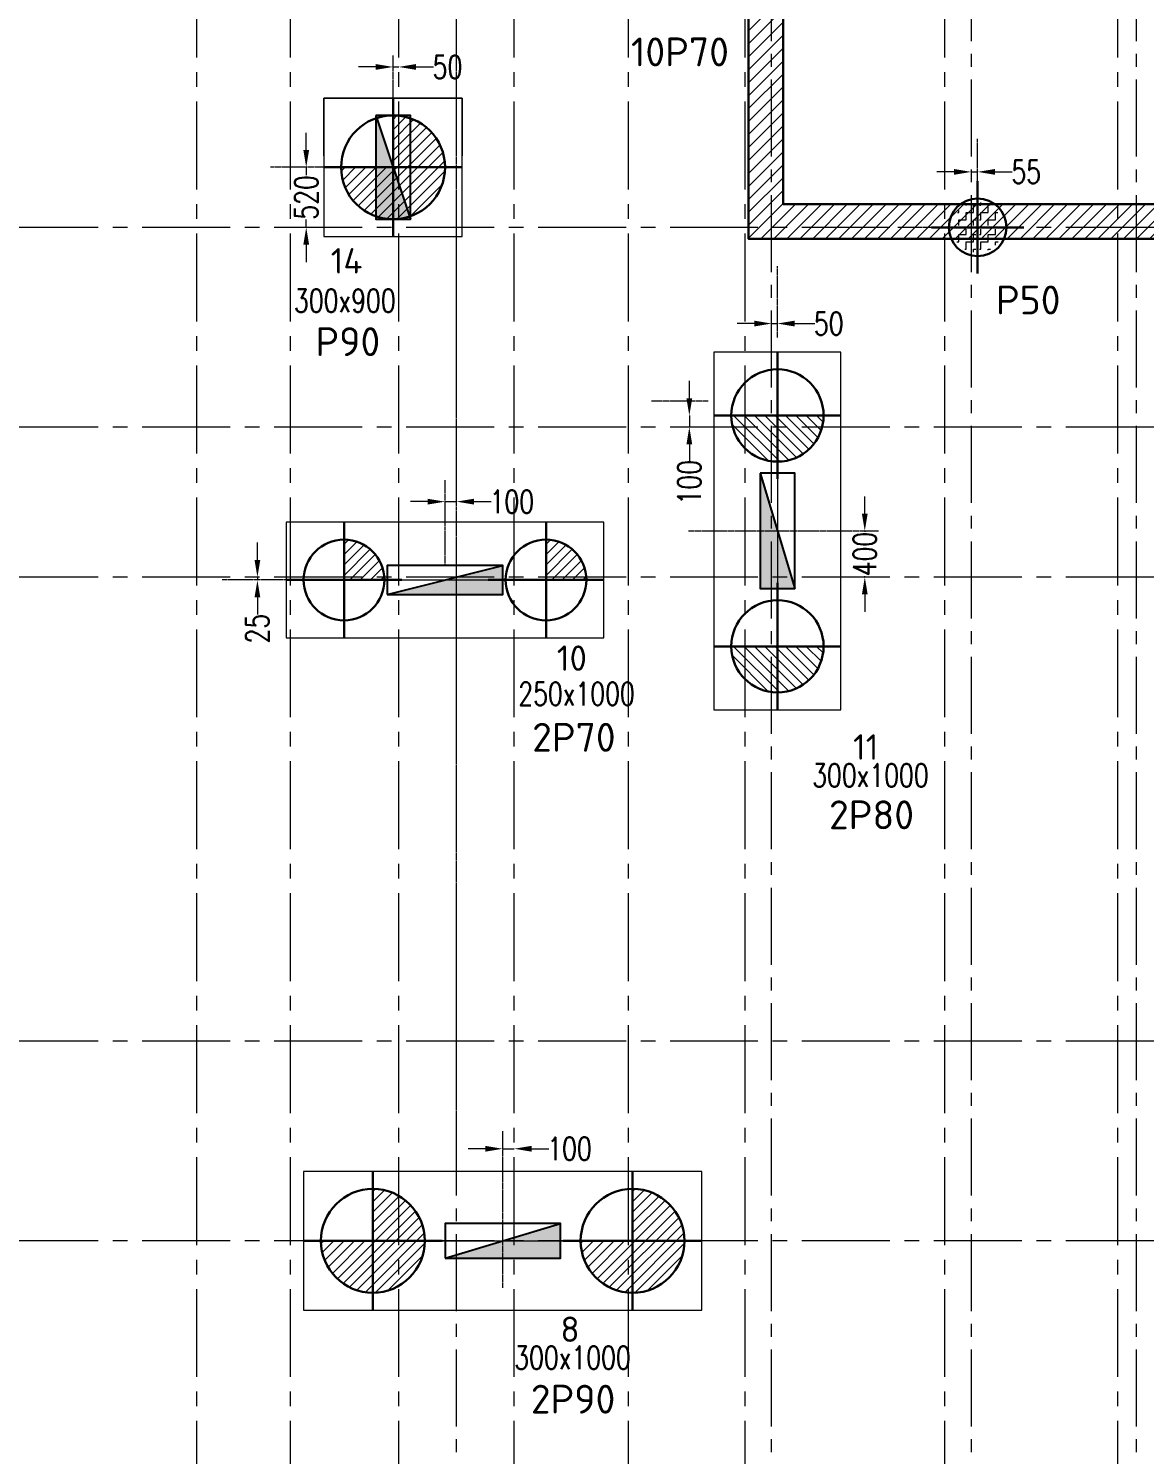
# Model space of a CAD drawing. Header units: millimetres. Extents: x -545754 to 527377, y 134623 to 1871324.
# Drawn here: x 459363 to 469031, y 225968 to 238321 of the extents above; entities that cross this region are included whole.
import ezdxf
from ezdxf.enums import TextEntityAlignment as Align

# ---------------------------------------------------------------- set-up
doc = ezdxf.new("R2010")
doc.units = ezdxf.units.MM
doc.header["$PDMODE"] = 35
doc.linetypes.add('CENTER2', pattern=[28.575, 19.05, -3.175, 3.175, -3.175])
doc.layers.get('Defpoints').update_dxf_attribs({"color": 252})
for name, color, linetype, lineweight in [('Geo Col Hatch', 66, 'Continuous', 5), ('Geo Col Size', 7, 'Continuous', 13), ('Geo Column', 10, 'Continuous', 25), ('Geo pile', 2, 'Continuous', 30), ('Geo pile c-c L', 154, 'Continuous', 0), ('Geo Pile Hatch', 54, 'Continuous', 13), ('Geo Pilecap-L', 154, 'Continuous', 0), ('Geo-COLUMN-NO', 7, 'Continuous', 30), ('Geo-DIM-GRID', 144, 'CENTER2', 15), ('Geo-GRID', 8, 'CENTER2', 13), ('Geo-GRID-SHIFT', 172, 'CENTER2', 13), ('Geo-Hatch-color', 253, 'Continuous', 0), ('Geo-pile', 2, 'Continuous', 30), ('Geo-Pile Hatch', 54, 'Continuous', 13), ('Geo-Retaining-W-L', 10, 'Continuous', 30)]:
    doc.layers.add(name, color=color, linetype=linetype, lineweight=lineweight)
doc.layers.add('Geo Pile Txt', color=7, linetype='Continuous')
doc.layers.add('Geo-Pile Txt', color=7, linetype='Continuous')
doc.styles.add('Geo T TIMES NEW ROMAN', font='times.ttf')
doc.styles.add('ISCOPEUR', font='isocpeur.ttf')
doc.styles.add('simplex', font='simplex.shx', dxfattribs={"width": 0.75})
doc.dimstyles.new('Geo1-100 Dim 100', dxfattribs={"dimtxt": 300, "dimasz": 150, "dimexe": 0.11, "dimexo": 0.2, "dimgap": 0.1, "dimtad": 0, "dimdec": 0, "dimdsep": 46, "dimtxsty": 'simplex', "dimcen": 5, "dimdle": 11, "dimclrd": 8, "dimclre": 251, "dimclrt": 142, "dimadec": 0, "dimazin": 0, "dimtfac": 1, "dimtdec": 0, "dimtmove": 0, "dimatfit": 3, "dimfxl": 1, "dimlwd": 15, "dimlwe": 9, "dimarcsym": 0})
doc.dimstyles.new('Geo1-50 @ BEAM-NAME', dxfattribs={"dimtxt": 150, "dimasz": 130, "dimexe": 0.11, "dimexo": 0.2, "dimgap": 0.1, "dimtad": 0, "dimdec": 0, "dimdsep": 46, "dimtxsty": 'simplex', "dimcen": 5, "dimdle": 11, "dimse1": 1, "dimse2": 1, "dimclrd": 256, "dimclre": 251, "dimclrt": 7, "dimadec": 0, "dimazin": 0, "dimtfac": 1, "dimtdec": 0, "dimtmove": 0, "dimatfit": 3, "dimfxl": 1, "dimlwd": 15, "dimlwe": 9, "dimarcsym": 0})
pattern_1 = [(0, (0, 0), (63.5, 63.5), [63.5, -63.5]), (90, (63.5, 0), (-63.5, 63.5), [63.5, -63.5])]

# ---------------------------------------------------------------- blocks, each defined once
blk = doc.blocks.new('*U22')
at = {"layer": 'Geo Col Hatch'}
h = blk.add_hatch(color=256, dxfattribs=at)
h.dxf.hatch_style = 1
h.paths.add_polyline_path([(-150, -450), (150, -450), (-150, 450)])
at = {"layer": 'Geo Column'}
blk.add_line((-150, 450), (150, -450), dxfattribs=at)
blk.add_lwpolyline([(-150, 450), (-150, -450), (150, -450), (150, 450)], close=True, dxfattribs=at)
at = {"layer": 'Geo Col Size', "color": 1, "style": 'simplex', "width": 0.75, "flags": 1}
blk.add_attdef('300X900', (278, -519), '', height=200, dxfattribs=at)
blk = doc.blocks.new('*U8')
at = {"layer": 'Geo Col Hatch'}
h = blk.add_hatch(color=256, dxfattribs=at)
h.dxf.hatch_style = 1
h.paths.add_polyline_path([(-500, -125), (500, -125), (500, 125)])
at = {"layer": 'Geo Column'}
blk.add_line((-500, -125), (500, 125), dxfattribs=at)
blk.add_lwpolyline([(-500, -125), (500, -125), (500, 125), (-500, 125)], close=True, dxfattribs=at)
at = {"layer": 'Geo Col Size', "color": 1, "style": 'simplex', "width": 0.75, "flags": 1}
blk.add_attdef('250X1000', (778, -469), '', height=200, dxfattribs=at)
blk = doc.blocks.new('*U159')
at = {"layer": 'Geo Col Hatch'}
h = blk.add_hatch(color=256, dxfattribs=at)
h.dxf.hatch_style = 1
h.paths.add_polyline_path([(-150, -500), (150, -500), (-150, 500)])
at = {"layer": 'Geo Column'}
blk.add_line((-150, 500), (150, -500), dxfattribs=at)
blk.add_lwpolyline([(-150, 500), (-150, -500), (150, -500), (150, 500)], close=True, dxfattribs=at)
at = {"layer": 'Geo Col Size', "color": 1, "style": 'simplex', "width": 0.75, "flags": 1}
blk.add_attdef('300X1000', (503, -579), '', height=200, dxfattribs=at)
blk = doc.blocks.new('*U158')
at = {"layer": 'Geo Col Hatch'}
h = blk.add_hatch(color=256, dxfattribs=at)
h.dxf.hatch_style = 1
h.paths.add_polyline_path([(500, -150), (500, 150), (-500, -150)])
at = {"layer": 'Geo Column'}
blk.add_line((-500, -150), (500, 150), dxfattribs=at)
blk.add_lwpolyline([(-500, -150), (500, -150), (500, 150), (-500, 150)], close=True, dxfattribs=at)
at = {"layer": 'Geo Col Size', "color": 1, "style": 'simplex', "width": 0.75, "flags": 1}
blk.add_attdef('300X1000', (503, -579), '', height=200, dxfattribs=at)
blk = doc.blocks.new('A$C4bcebf93')
ref = blk.add_blockref('*U8', (-2730, -5255))
ref.add_attrib('250X1000', '250x1000', (-2095, -6341), dxfattribs={"layer": 'Geo Col Size', "height": 200, "style": 'simplex', "width": 0.75})
at = {"layer": 'Geo Column'}
ref = blk.add_blockref('*U22', (-3180, -1680), dxfattribs=at)
ref.add_attrib('300X900', '300x900', (-4038, -2936), dxfattribs={"layer": 'Geo Col Size', "height": 200, "style": 'simplex', "width": 0.75})
ref = blk.add_blockref('*U159', (150, -4830), dxfattribs=at)
ref.add_attrib('300X1000', '300x1000', (451, -7047), dxfattribs={"layer": 'Geo Col Size', "height": 200, "style": 'simplex', "width": 0.75})
ref = blk.add_blockref('*U158', (-2230, -10980), dxfattribs=at)
ref.add_attrib('300X1000', '300x1000', (-2130, -12092), dxfattribs={"layer": 'Geo Col Size', "height": 200, "style": 'simplex', "width": 0.75})
at = {"layer": 'Geo-COLUMN-NO', "style": 'ISCOPEUR'}
for s, p in [('14', (-3720, -2600)), ('10', (-1761, -6042)), ('11', (805, -6812)), ('8', (-1730, -11856))]:
    blk.add_text(s, height=220, dxfattribs=at).set_placement(p)
blk = doc.blocks.new('*U51')
at = {"layer": 'Geo Pile Hatch'}
h = blk.add_hatch(dxfattribs=at)
h.set_pattern_fill('ANSI31', color=256, scale=20)
h.set_pattern_definition([(45, (-165255.98, 30009.62), (-44.90128, 44.90128), [])])
edge = h.paths.add_edge_path()
edge.add_arc((-875, 0), 350, 0, 90)
edge.add_line((-875, 350), (-875, 0))
edge.add_line((-875, 0), (-525, 0))
h = blk.add_hatch(dxfattribs=at)
h.set_pattern_fill('ANSI31', color=256, scale=20)
h.set_pattern_definition([(45, (-163505.98, 30009.62), (-44.90128, 44.90128), [])])
edge = h.paths.add_edge_path()
edge.add_arc((875, 0), 350, 0, 90)
edge.add_line((875, 350), (875, 0))
edge.add_line((875, 0), (1225, 0))
at = {"layer": 'Geo pile'}
for p, q in [((-875, 500), (-875, -500)), ((875, 500), (875, -500)), ((-1375, 0), (-375, 0)), ((375, 0), (1375, 0))]:
    blk.add_line(p, q, dxfattribs=at)
for centre in [(-875, 0), (875, 0)]:
    blk.add_circle(centre, 350, dxfattribs=at)
at = {"layer": 'Geo pile c-c L'}
blk.add_line((-875, 0), (875, 0), dxfattribs=at)
at = {"layer": 'Geo Pilecap-L', "ltscale": 25}
blk.add_lwpolyline([(1375, 500), (-1375, 500), (-1375, -500), (1375, -500)], close=True, dxfattribs=at)
at = {"layer": 'Geo Pile Txt', "color": 7, "style": 'Geo T TIMES NEW ROMAN'}
blk.add_attdef('2P70', (1536, -450), '', height=250, dxfattribs=at)
blk = doc.blocks.new('*U55')
at = {"layer": 'Geo Pile Hatch'}
h = blk.add_hatch(dxfattribs=at)
h.set_pattern_fill('ANSI31', color=256, scale=20)
h.set_pattern_definition([(45, (-164380.98, 30009.62), (-44.90128, 44.90128), [])])
edge = h.paths.add_edge_path()
edge.add_line((0, 450), (0, 0))
edge.add_line((0, 0), (450, 0))
edge.add_arc((0, 0), 450, 0, 90)
edge = h.paths.add_edge_path()
edge.add_line((450, 0), (0, 0))
edge.add_line((0, 0), (-450, 0))
edge.add_arc((0, 0), 450, 180, 270)
edge.add_arc((-1, 1), 451, 270.1029, 359.8971)
at = {"layer": 'Geo pile'}
for p, q in [((0, 600), (0, -600)), ((-600, 0), (600, 0))]:
    blk.add_line(p, q, dxfattribs=at)
blk.add_circle((0, 0), 450, dxfattribs=at)
at = {"layer": 'Geo Pilecap-L', "color": 156, "linetype": 'Continuous', "lineweight": 0, "ltscale": 25}
for p, q in [((0, -600), (0, 600)), ((-600, 0), (600, 0))]:
    blk.add_line(p, q, dxfattribs=at)
at = {"layer": 'Geo Pilecap-L', "ltscale": 25}
blk.add_lwpolyline([(-600, -600), (600, -600), (600, 600), (-600, 600)], close=True, dxfattribs=at)
at = {"layer": 'Geo Pilecap-L', "lineweight": 18}
for points in [[(-600, 100), (-600, 600), (600, 600), (600, 100)], [(-600, -100), (-600, -600), (600, -600), (600, -100)]]:
    blk.add_lwpolyline(points, dxfattribs=at)
at = {"layer": 'Geo Pile Txt', "color": 7, "style": 'Geo T TIMES NEW ROMAN'}
blk.add_attdef('P90', (520, -450), '', height=250, dxfattribs=at)
blk = doc.blocks.new('*U25')
at = {"layer": 'Geo-Pile Hatch'}
h = blk.add_hatch(dxfattribs=at)
h.set_pattern_fill('ZIGZAG', color=256, scale=20)
h.set_pattern_definition(pattern_1)
edge = h.paths.add_edge_path()
edge.add_line((-218, 16), (-16, 16))
edge.add_line((-16, 16), (-16, 218))
edge.add_arc((0, 0), 218, 94.1485, 175.8515)
h = blk.add_hatch(dxfattribs=at)
h.set_pattern_fill('ZIGZAG', color=256, scale=20)
h.set_pattern_definition(pattern_1)
edge = h.paths.add_edge_path()
edge.add_line((16, 16), (218, 16))
edge.add_arc((0, 0), 218, 4.1485, 85.8515)
edge.add_line((16, 218), (16, 16))
h = blk.add_hatch(dxfattribs=at)
h.set_pattern_fill('ZIGZAG', color=256, scale=20)
h.set_pattern_definition(pattern_1)
edge = h.paths.add_edge_path()
edge.add_line((-16, -16), (-218, -16))
edge.add_arc((0, 0), 218, 184.1485, 265.8515)
edge.add_line((-16, -218), (-16, -16))
h = blk.add_hatch(dxfattribs=at)
h.set_pattern_fill('ZIGZAG', color=256, scale=20)
h.set_pattern_definition(pattern_1)
edge = h.paths.add_edge_path()
edge.add_line((218, -16), (16, -16))
edge.add_line((16, -16), (16, -218))
edge.add_arc((0, 0), 218, 274.1485, 355.8515)
at = {"layer": 'Geo-pile'}
for p, q in [((0, 400), (0, -400)), ((-400, 0), (400, 0))]:
    blk.add_line(p, q, dxfattribs=at)
blk.add_circle((0, 0), 250, dxfattribs=at)
at = {"layer": 'Geo-Pile Txt', "color": 7, "style": 'Geo T TIMES NEW ROMAN'}
blk.add_attdef('P50', (303, -450), '', height=250, dxfattribs=at)
blk = doc.blocks.new('*U54')
at = {"layer": 'Geo Pile Hatch'}
h = blk.add_hatch(dxfattribs=at)
h.set_pattern_fill('ANSI31', color=256, scale=20)
h.set_pattern_definition([(45, (-165505.98, 30009.62), (-44.90128, 44.90128), [])])
edge = h.paths.add_edge_path()
edge.add_line((-1125, 450), (-1125, 0))
edge.add_line((-1125, 0), (-675, 0))
edge.add_arc((-1125, 0), 450, 0, 90)
edge = h.paths.add_edge_path()
edge.add_line((-675, 0), (-1125, 0))
edge.add_line((-1125, 0), (-1575, 0))
edge.add_arc((-1125, 0), 450, 180, 270)
edge.add_arc((-1126, 1), 451, 270.1029, 359.8971)
h = blk.add_hatch(dxfattribs=at)
h.set_pattern_fill('ANSI31', color=256, scale=20)
h.set_pattern_definition([(45, (-163255.98, 30009.62), (-44.90128, 44.90128), [])])
edge = h.paths.add_edge_path()
edge.add_line((1125, 450), (1125, 0))
edge.add_line((1125, 0), (1575, 0))
edge.add_arc((1125, 0), 450, 0, 90)
edge = h.paths.add_edge_path()
edge.add_line((1575, 0), (1125, 0))
edge.add_line((1125, 0), (675, 0))
edge.add_arc((1125, 0), 450, 180, 270)
edge.add_arc((1124, 1), 451, 270.1029, 359.8971)
at = {"layer": 'Geo pile'}
for p, q in [((-1125, 600), (-1125, -600)), ((1125, 600), (1125, -600)), ((-1725, 0), (-525, 0)), ((525, 0), (1725, 0))]:
    blk.add_line(p, q, dxfattribs=at)
for centre in [(-1125, 0), (1125, 0)]:
    blk.add_circle(centre, 450, dxfattribs=at)
at = {"layer": 'Geo pile c-c L'}
blk.add_line((-1125, 0), (1125, 0), dxfattribs=at)
at = {"layer": 'Geo Pilecap-L', "ltscale": 25}
blk.add_lwpolyline([(-1725, -600), (1725, -600), (1725, 600), (-1725, 600)], close=True, dxfattribs=at)
at = {"layer": 'Geo Pile Txt', "color": 7, "style": 'Geo T TIMES NEW ROMAN'}
blk.add_attdef('2P90', (1941, -450), '', height=250, dxfattribs=at)
blk = doc.blocks.new('*D68')
at = {"layer": 'Defpoints', "color": 0, "transparency": 16777216}
for p in [(463571, 228616), (463471, 228220), (463571, 228220)]:
    blk.add_point(p, dxfattribs=at)
at = {"layer": 'Geo-GRID-SHIFT', "linetype": 'Continuous', "lineweight": 15, "transparency": 16777216}
for p, q in [((463321, 228616), (463171, 228616)), ((463471, 228616), (463571, 228616)), ((463721, 228616), (463871, 228616))]:
    blk.add_line(p, q, dxfattribs=at)
at = {"layer": 'Geo-GRID-SHIFT', "transparency": 16777216}
for points in [[(463321, 228641), (463321, 228591), (463471, 228616)], [(463721, 228641), (463721, 228591), (463571, 228616)]]:
    blk.add_solid(points, dxfattribs=at)
at = {"layer": 'Geo-GRID-SHIFT', "transparency": 16777216, "insert": (464050, 228616), "char_height": 200, "attachment_point": 5, "style": 'simplex'}
blk.add_mtext('100', dxfattribs=at)
blk = doc.blocks.new('*D69')
at = {"layer": 'Defpoints', "color": 0, "transparency": 16777216}
for p in [(463071, 234222), (462971, 233920), (463071, 233920)]:
    blk.add_point(p, dxfattribs=at)
at = {"layer": 'Geo-GRID-SHIFT', "linetype": 'Continuous', "lineweight": 15, "transparency": 16777216}
for p, q in [((462821, 234222), (462671, 234222)), ((462971, 234222), (463071, 234222)), ((463221, 234222), (463371, 234222))]:
    blk.add_line(p, q, dxfattribs=at)
at = {"layer": 'Geo-GRID-SHIFT', "transparency": 16777216}
for points in [[(462821, 234247), (462821, 234197), (462971, 234222)], [(463221, 234247), (463221, 234197), (463071, 234222)]]:
    blk.add_solid(points, dxfattribs=at)
at = {"layer": 'Geo-GRID-SHIFT', "transparency": 16777216, "insert": (463550, 234222), "char_height": 200, "attachment_point": 5, "style": 'simplex'}
blk.add_mtext('100', dxfattribs=at)
blk = doc.blocks.new('*D70')
at = {"layer": 'Defpoints', "color": 0, "transparency": 16777216}
for p in [(461346, 233543), (462364, 233568), (462364, 233543)]:
    blk.add_point(p, dxfattribs=at)
at = {"layer": 'Geo-GRID-SHIFT', "linetype": 'Continuous', "lineweight": 15, "transparency": 16777216}
for p, q in [((461346, 233718), (461346, 233868)), ((461346, 233568), (461346, 233543)), ((461346, 233393), (461346, 233243))]:
    blk.add_line(p, q, dxfattribs=at)
at = {"layer": 'Geo-GRID-SHIFT', "transparency": 16777216}
for points in [[(461321, 233718), (461371, 233718), (461346, 233568)], [(461321, 233393), (461371, 233393), (461346, 233543)]]:
    blk.add_solid(points, dxfattribs=at)
at = {"layer": 'Geo-GRID-SHIFT', "transparency": 16777216, "insert": (461346, 233122), "char_height": 200, "attachment_point": 5, "rotation": 90, "style": 'simplex'}
blk.add_mtext('25', dxfattribs=at)
blk = doc.blocks.new('*D75')
at = {"layer": 'Defpoints', "color": 0, "transparency": 16777216}
for p in [(462571, 237988), (462521, 237863), (462571, 237863)]:
    blk.add_point(p, dxfattribs=at)
at = {"layer": 'Geo-GRID-SHIFT', "linetype": 'Continuous', "lineweight": 15, "transparency": 16777216}
for p, q in [((462371, 237988), (462221, 237988)), ((462521, 237988), (462571, 237988)), ((462721, 237988), (462871, 237988))]:
    blk.add_line(p, q, dxfattribs=at)
at = {"layer": 'Geo-GRID-SHIFT', "transparency": 16777216}
for points in [[(462371, 238013), (462371, 237963), (462521, 237988)], [(462721, 238013), (462721, 237963), (462571, 237988)]]:
    blk.add_solid(points, dxfattribs=at)
at = {"layer": 'Geo-GRID-SHIFT', "transparency": 16777216, "insert": (462993, 237988), "char_height": 200, "attachment_point": 5, "style": 'simplex'}
blk.add_mtext('50', dxfattribs=at)
blk = doc.blocks.new('*D76')
at = {"layer": 'Defpoints', "color": 0, "transparency": 16777216}
for p in [(461789, 237118), (461769, 236598), (461789, 236598)]:
    blk.add_point(p, dxfattribs=at)
at = {"layer": 'Geo-GRID-SHIFT', "linetype": 'Continuous', "lineweight": 15, "transparency": 16777216}
for p, q in [((461769, 237268), (461769, 237418)), ((461769, 237118), (461769, 237051)), ((461769, 236598), (461769, 236666)), ((461769, 236448), (461769, 236298))]:
    blk.add_line(p, q, dxfattribs=at)
at = {"layer": 'Geo-GRID-SHIFT', "transparency": 16777216}
for points in [[(461744, 237268), (461794, 237268), (461769, 237118)], [(461744, 236448), (461794, 236448), (461769, 236598)]]:
    blk.add_solid(points, dxfattribs=at)
at = {"layer": 'Geo-GRID-SHIFT', "transparency": 16777216, "insert": (461769, 236858), "char_height": 200, "attachment_point": 5, "rotation": 90, "style": 'simplex'}
blk.add_mtext('520', dxfattribs=at)
blk = doc.blocks.new('*D77')
at = {"layer": 'Defpoints', "color": 0, "transparency": 16777216}
for p in [(467531, 237079), (467531, 236998), (467586, 236998)]:
    blk.add_point(p, dxfattribs=at)
at = {"layer": 'Geo-GRID-SHIFT', "linetype": 'Continuous', "lineweight": 15, "transparency": 16777216}
for p, q in [((467381, 237079), (467231, 237079)), ((467531, 237079), (467586, 237079)), ((467736, 237079), (467886, 237079))]:
    blk.add_line(p, q, dxfattribs=at)
at = {"layer": 'Geo-GRID-SHIFT', "transparency": 16777216}
for points in [[(467381, 237104), (467381, 237054), (467531, 237079)], [(467736, 237104), (467736, 237054), (467586, 237079)]]:
    blk.add_solid(points, dxfattribs=at)
at = {"layer": 'Geo-GRID-SHIFT', "transparency": 16777216, "insert": (468007, 237079), "char_height": 200, "attachment_point": 5, "style": 'simplex'}
blk.add_mtext('55', dxfattribs=at)
blk = doc.blocks.new('*U259')
at = {"layer": 'Geo-GRID', "ltscale": 0.5}
blk.add_line((0, -503.31), (0, -21), dxfattribs=at)
at = {"layer": 'Geo-GRID', "color": 142, "style": 'simplex', "width": 0.75}
blk.add_attdef('GRID', text='', height=3.5, dxfattribs=at).set_placement((0, 0), align=Align.MIDDLE_CENTER)
blk = doc.blocks.new('*U144')
at = {"layer": 'Geo-GRID', "ltscale": 0.5}
blk.add_line((463.5, 0), (21, 0), dxfattribs=at)
at = {"layer": 'Geo-GRID', "color": 142, "style": 'simplex', "width": 0.75}
blk.add_attdef('GRID', text='', height=3.5, dxfattribs=at).set_placement((0, 0), align=Align.MIDDLE_CENTER)
blk = doc.blocks.new('*U261')
at = {"layer": 'Geo-GRID', "ltscale": 0.5}
blk.add_line((0, -590.5), (0, -21), dxfattribs=at)
at = {"layer": 'Geo-GRID', "color": 142, "style": 'simplex', "width": 0.75}
blk.add_attdef('GRID', text='', height=3.5, dxfattribs=at).set_placement((0.03, 0), align=Align.MIDDLE_CENTER)
blk = doc.blocks.new('*U263')
at = {"layer": 'Geo-GRID', "ltscale": 0.5}
blk.add_line((0, -590.5), (0, -21), dxfattribs=at)
at = {"layer": 'Geo-GRID', "color": 142, "style": 'simplex', "width": 0.75}
blk.add_attdef('GRID', text='', height=3.5, dxfattribs=at).set_placement((6.54, 0), align=Align.MIDDLE_CENTER)
blk = doc.blocks.new('*U260')
at = {"layer": 'Geo-GRID', "ltscale": 0.5}
blk.add_line((0, -590.5), (0, -21), dxfattribs=at)
at = {"layer": 'Geo-GRID', "color": 142, "style": 'simplex', "width": 0.75}
blk.add_attdef('GRID', text='', height=3.5, dxfattribs=at).set_placement((4.55, 0), align=Align.MIDDLE_CENTER)
blk = doc.blocks.new('*U262')
at = {"layer": 'Geo-GRID', "ltscale": 0.5}
blk.add_line((0, -590.03), (0, -21), dxfattribs=at)
at = {"layer": 'Geo-GRID', "color": 142, "style": 'simplex', "width": 0.75}
blk.add_attdef('GRID', text='', height=3.5, dxfattribs=at).set_placement((9.38, 0), align=Align.MIDDLE_CENTER)
blk = doc.blocks.new('*D243')
at = {"layer": 'Defpoints', "color": 0, "transparency": 16777216}
for p in [(-3330, 15370), (-2830, 15370), (-2830, -10246)]:
    blk.add_point(p, dxfattribs=at)
at = {"layer": 'Geo-DIM-GRID', "color": 251, "lineweight": 9, "transparency": 16777216}
for p, q in [((-3330, 15371), (-3330, 15370)), ((-2830, -10246), (-2830, 15370))]:
    blk.add_line(p, q, dxfattribs=at)
at = {"layer": 'Geo-DIM-GRID', "color": 8, "linetype": 'Continuous', "lineweight": 15, "transparency": 16777216}
blk.add_line((-3130, 15370), (-3030, 15370), dxfattribs=at)
at = {"layer": 'Geo-DIM-GRID', "color": 8, "transparency": 16777216}
for points in [[(-3130, 15404), (-3130, 15337), (-3330, 15370)], [(-3030, 15404), (-3030, 15337), (-2830, 15370)]]:
    blk.add_solid(points, dxfattribs=at)
at = {"layer": 'Geo-DIM-GRID', "color": 142, "transparency": 16777216, "insert": (-3089, 15593), "char_height": 280, "attachment_point": 5, "style": 'simplex'}
blk.add_mtext('500', dxfattribs=at)
blk = doc.blocks.new('*D197')
at = {"layer": 'Defpoints', "color": 0, "transparency": 16777216}
for p in [(466371, 233968), (466371, 233568), (466608, 233568)]:
    blk.add_point(p, dxfattribs=at)
at = {"layer": 'Geo-GRID-SHIFT', "linetype": 'Continuous', "lineweight": 15, "transparency": 16777216}
for p, q in [((466608, 234118), (466608, 234268)), ((466608, 233968), (466608, 233961)), ((466608, 233568), (466608, 233576)), ((466608, 233418), (466608, 233268))]:
    blk.add_line(p, q, dxfattribs=at)
at = {"layer": 'Geo-GRID-SHIFT', "transparency": 16777216}
for points in [[(466583, 234118), (466633, 234118), (466608, 233968)], [(466583, 233418), (466633, 233418), (466608, 233568)]]:
    blk.add_solid(points, dxfattribs=at)
at = {"layer": 'Geo-GRID-SHIFT', "transparency": 16777216, "insert": (466608, 233768), "char_height": 200, "attachment_point": 5, "rotation": 90, "style": 'simplex'}
blk.add_mtext('400', dxfattribs=at)
blk = doc.blocks.new('*D198')
at = {"layer": 'Defpoints', "color": 0, "transparency": 16777216}
for p in [(465801, 235765), (465801, 235643), (465851, 235643)]:
    blk.add_point(p, dxfattribs=at)
at = {"layer": 'Geo-GRID-SHIFT', "linetype": 'Continuous', "lineweight": 15, "transparency": 16777216}
for p, q in [((465651, 235765), (465501, 235765)), ((465801, 235765), (465851, 235765)), ((466001, 235765), (466175, 235765))]:
    blk.add_line(p, q, dxfattribs=at)
at = {"layer": 'Geo-GRID-SHIFT', "transparency": 16777216}
for points in [[(465651, 235790), (465651, 235740), (465801, 235765)], [(466001, 235790), (466001, 235740), (465851, 235765)]]:
    blk.add_solid(points, dxfattribs=at)
at = {"layer": 'Geo-GRID-SHIFT', "transparency": 16777216, "insert": (466296, 235765), "char_height": 200, "attachment_point": 5, "style": 'simplex'}
blk.add_mtext('50', dxfattribs=at)
blk = doc.blocks.new('*D199')
at = {"layer": 'Defpoints', "color": 0, "transparency": 16777216}
for p in [(465451, 234968), (465088, 234868), (465163, 234868)]:
    blk.add_point(p, dxfattribs=at)
at = {"layer": 'Geo-GRID-SHIFT', "linetype": 'Continuous', "lineweight": 15, "transparency": 16777216}
for p, q in [((465088, 235118), (465088, 235268)), ((465088, 234968), (465088, 234868)), ((465088, 234718), (465088, 234568))]:
    blk.add_line(p, q, dxfattribs=at)
at = {"layer": 'Geo-GRID-SHIFT', "transparency": 16777216}
for points in [[(465063, 235118), (465113, 235118), (465088, 234968)], [(465063, 234718), (465113, 234718), (465088, 234868)]]:
    blk.add_solid(points, dxfattribs=at)
at = {"layer": 'Geo-GRID-SHIFT', "transparency": 16777216, "insert": (465088, 234390), "char_height": 200, "attachment_point": 5, "rotation": 90, "style": 'simplex'}
blk.add_mtext('100', dxfattribs=at)
blk = doc.blocks.new('*U196')
at = {"layer": 'Geo Pile Hatch'}
h = blk.add_hatch(dxfattribs=at)
h.set_pattern_fill('ANSI31', color=256, scale=20, angle=-90)
h.set_pattern_definition([(315, (30009.62, 165380.98), (44.90128, 44.90128), [])])
h.paths.add_polyline_path([(400, 1000), (0, 1000), (0, 600, 0.414214)])
h.paths.add_polyline_path([(0, 600), (0, 1000), (-400, 1000, 0.414214)])
h = blk.add_hatch(dxfattribs=at)
h.set_pattern_fill('ANSI31', color=256, scale=20, angle=-90)
h.set_pattern_definition([(315, (30009.62, 163380.98), (44.90128, 44.90128), [])])
h.paths.add_polyline_path([(400, -1000), (0, -1000), (0, -1400, 0.414214)])
h.paths.add_polyline_path([(0, -1400), (0, -1000), (-400, -1000, 0.414214)])
at = {"layer": 'Geo pile'}
for p, q in [((0, 1550), (0, 450)), ((550, 1000), (-550, 1000)), ((0, -450), (0, -1550)), ((550, -1000), (-550, -1000))]:
    blk.add_line(p, q, dxfattribs=at)
for centre in [(0, 1000), (0, -1000)]:
    blk.add_circle(centre, 400, dxfattribs=at)
at = {"layer": 'Geo pile c-c L'}
blk.add_line((0, 1000), (0, -1000), dxfattribs=at)
at = {"layer": 'Geo Pilecap-L', "ltscale": 25}
blk.add_lwpolyline([(550, -1550), (550, 1550), (-550, 1550), (-550, -1550)], close=True, dxfattribs=at)
at = {"layer": 'Geo Pile Txt', "color": 7, "style": 'Geo T TIMES NEW ROMAN'}
blk.add_attdef('2P80', (1728, -450), '', height=250, dxfattribs=at)
blk = doc.blocks.new('A$Ca0d6777c')
at = {"layer": 'Geo-Hatch-color'}
h = blk.add_hatch(dxfattribs=at)
h.set_pattern_fill('ANSI31', color=256, scale=25)
h.set_pattern_definition([(45, (6590, 203.395), (-56.1266, 56.1266), [])])
h.paths.add_polyline_path([(6490, 6660), (6790, 6660), (6790, 6960), (6790, 6960), (6490, 6960), (6490, 6960), (100, 6960), (100, 2300), (0, 2300), (0, 1150), (0, 0), (100, 0), (6790, 0), (6790, 300), (6790, 3730), (6790, 5193), (6790, 6660), (6590, 6660), (6590, 5195), (6590, 3730), (6590, 3730), (6590, 3430), (6590, 3430), (6590, 300), (300, 300), (300, 6660), (1730, 6660), (2030, 6660)])
at = {"layer": 'Geo-Retaining-W-L'}
blk.add_lwpolyline([(6490, 6660), (6790, 6660), (6790, 6960), (6790, 6960), (6490, 6960), (6490, 6960), (100, 6960), (100, 2300), (0, 2300), (0, 1150), (0, 0), (100, 0), (6790, 0), (6790, 300), (6790, 3730), (6790, 5193), (6790, 6660), (6590, 6660), (6590, 5195), (6590, 3730), (6590, 3730), (6590, 3430), (6590, 3430), (6590, 300), (300, 300), (300, 6660), (1730, 6660), (2030, 6660), (6490, 6660)], dxfattribs=at)
blk = doc.blocks.new('A$C7fc8e567')
at = {"layer": 'Geo-GRID'}
for name, p, xscale, yscale, zscale in [('*U261', (-2830, 17745.1), 70, 70, 70), ('*U262', (-100, 17712.1), 70, 70, 70), ('*U263', (1630, 17745.1), 70, 70, 70), ('*U260', (3060, 17745.1), 70, 70, 70), ('*U259', (-5080, 16675.1), 80, 80, 80), ('*U259', (-4269.9, 16675.1), 80, 80, 80), ('*U259', (-3330, 16675.1), 80, 80, 80), ('*U259', (-2330, 16675.1), 80, 80, 80), ('*U259', (-1340, 16675.1), 80, 80, 80), ('*U259', (-330, 16675.1), 80, 80, 80), ('*U259', (1400, 16675.1), 80, 80, 80), ('*U259', (2900, 16675.1), 80, 80, 80), ('*U144', (-22439.4, -2200), 80, 80, 80), ('*U144', (-22439.4, -3930), 80, 80, 80), ('*U144', (-22439.4, -5230), 80, 80, 80), ('*U144', (-22439.4, -9250), 80, 80, 80), ('*U144', (-22439.4, -10980), 80, 80, 80)]:
    blk.add_blockref(name, p, dxfattribs=dict(at, xscale=xscale, yscale=yscale, zscale=zscale))
at = {"layer": 'Geo-DIM-GRID'}
dim = blk.add_linear_dim(base=(-2830, 15370.4), p1=(-3330, 15370.4), p2=(-2830, -10246.4), dimstyle='Geo1-100 Dim 100', override={"dimtxt": 280, "dimasz": 200, "dimtmove": 2}, dxfattribs=at)
dim.commit()
dim.dimension.update_dxf_attribs({"geometry": '*D243', "text_midpoint": (-3089, 15592.8), "dimtype": 128})

msp = doc.modelspace()

# ---------------------------------------------------------------- linework, layer by layer
at = {"layer": 'Geo-GRID-SHIFT'}
for p, q in [((462521.2, 237718.5), (462521.2, 238086.5)), ((467585.9, 236998.5), (467585.9, 237366.5)), ((461921.2, 237118.5), (461460.6, 237118.5)), ((467185.9, 236598.5), (466893.7, 236598.5)), ((465851.2, 235643.5), (465851.2, 236262.6)), ((465251.2, 235093.5), (464759.9, 235093.5)), ((462971.2, 233668.5), (462971.2, 234410.2)), ((465080.7, 233968.5), (466727.4, 233968.5)), ((461596.2, 233543.5), (461041.7, 233543.5)), ((463471.2, 227411), (463471.2, 228769.2))]:
    msp.add_line(p, q, dxfattribs=at)

# ---------------------------------------------------------------- block references
msp.add_blockref('A$Ca0d6777c', (465601.2, 236498.5))
at = {"layer": 'Geo Column'}
msp.add_blockref('A$C4bcebf93', (465701.2, 238798.5), dxfattribs=at)
at = {"layer": 'Geo pile'}
ref = msp.add_blockref('*U55', (462521.2, 237118.5), dxfattribs=at)
ref.add_attrib('P90', 'P90', (461848.5, 235482.9), dxfattribs={"color": 7, "height": 250, "style": 'ISCOPEUR'})
at = {"layer": 'Geo-GRID'}
msp.add_blockref('A$C7fc8e567', (465901.2, 238798.5), dxfattribs=at)
at = {"layer": 'Geo-pile'}
ref = msp.add_blockref('*U25', (467585.9, 236598.5), dxfattribs=at)
ref.add_attrib('P50', 'P50', (467744.4, 235844.1), dxfattribs={"layer": 'Geo pile', "color": 7, "height": 250, "style": 'ISCOPEUR'})
ref = msp.add_blockref('*U196', (465851.2, 233968.5), dxfattribs=at)
ref.add_attrib('2P80', '2P80', (466298, 231383.9), dxfattribs={"layer": 'Geo pile', "color": 7, "height": 250, "style": 'ISCOPEUR'})
ref = msp.add_blockref('*U51', (462971.2, 233543.5), dxfattribs=at)
ref.add_attrib('2P70', '2P70', (463726.3, 232055.5), dxfattribs={"layer": 'Geo pile', "color": 7, "height": 250, "style": 'ISCOPEUR'})
ref = msp.add_blockref('*U54', (463471.2, 227818.5), dxfattribs=at)
ref.add_attrib('2P90', '2P90', (463714.6, 226321.7), dxfattribs={"layer": 'Geo pile', "color": 7, "height": 250, "style": 'ISCOPEUR'})

# ---------------------------------------------------------------- texts
at = {"layer": 'Geo Pile Txt', "color": 7, "style": 'ISCOPEUR'}
msp.add_attdef('10P70', (464582.2, 237993.3), 'P70', height=250, dxfattribs=at)

# ---------------------------------------------------------------- dimensions: what is measured, and where the dimension line sits
at = {"layer": 'Geo-GRID-SHIFT'}
for base, p1, p2, picture, middle in [((462571.2, 237987.7), (462521.2, 237863.3), (462571.2, 237863.3), '*D75', (462992.7, 237987.7)), ((463071.2, 234221.7), (462971.2, 233919.9), (463071.2, 233919.9), '*D69', (463549.8, 234221.7)), ((463571.2, 228616.4), (463471.2, 228219.5), (463571.2, 228219.5), '*D68', (464049.8, 228616.4))]:
    dim = msp.add_linear_dim(base=base, p1=p1, p2=p2, dimstyle='Geo1-50 @ BEAM-NAME', override={"dimtxt": 200, "dimasz": 150, "dimclrt": 256, "dimfxl": 2, "dimarcsym": 1}, dxfattribs=at)
    dim.commit()
    dim.dimension.update_dxf_attribs({"geometry": picture, "text_midpoint": middle})
for base, p1, p2, picture, middle in [((461768.8, 236598.5), (461789.3, 237118.5), (461789.3, 236598.5), '*D76', (461768.8, 236858.5)), ((465088.3, 234868.5), (465451.2, 234968.5), (465162.8, 234868.5), '*D199', (465088.3, 234389.8)), ((466608.2, 233568.5), (466370.6, 233968.5), (466370.6, 233568.5), '*D197', (466608.2, 233768.5)), ((461345.5, 233543.5), (462363.8, 233568.5), (462363.8, 233543.5), '*D70', (461345.5, 233121.9))]:
    dim = msp.add_linear_dim(base=base, p1=p1, p2=p2, angle=90, dimstyle='Geo1-50 @ BEAM-NAME', override={"dimtxt": 200, "dimasz": 150, "dimclrt": 256, "dimfxl": 2, "dimarcsym": 1}, dxfattribs=at)
    dim.commit()
    dim.dimension.update_dxf_attribs({"geometry": picture, "text_midpoint": middle})
for base, p1, p2, picture, middle in [((467531.2, 237078.6), (467585.9, 236998.5), (467531.2, 236998.5), '*D77', (468007.4, 237078.6)), ((465801.2, 235765.4), (465851.2, 235643.5), (465801.2, 235643.5), '*D198', (466296.4, 235765.4))]:
    dim = msp.add_linear_dim(base=base, p1=p1, p2=p2, dimstyle='Geo1-50 @ BEAM-NAME', override={"dimtxt": 200, "dimasz": 150, "dimclrt": 256, "dimfxl": 2, "dimarcsym": 1}, dxfattribs=at)
    dim.commit()
    dim.dimension.update_dxf_attribs({"geometry": picture, "text_midpoint": middle, "dimtype": 160})

doc.saveas('drawing.dxf')
